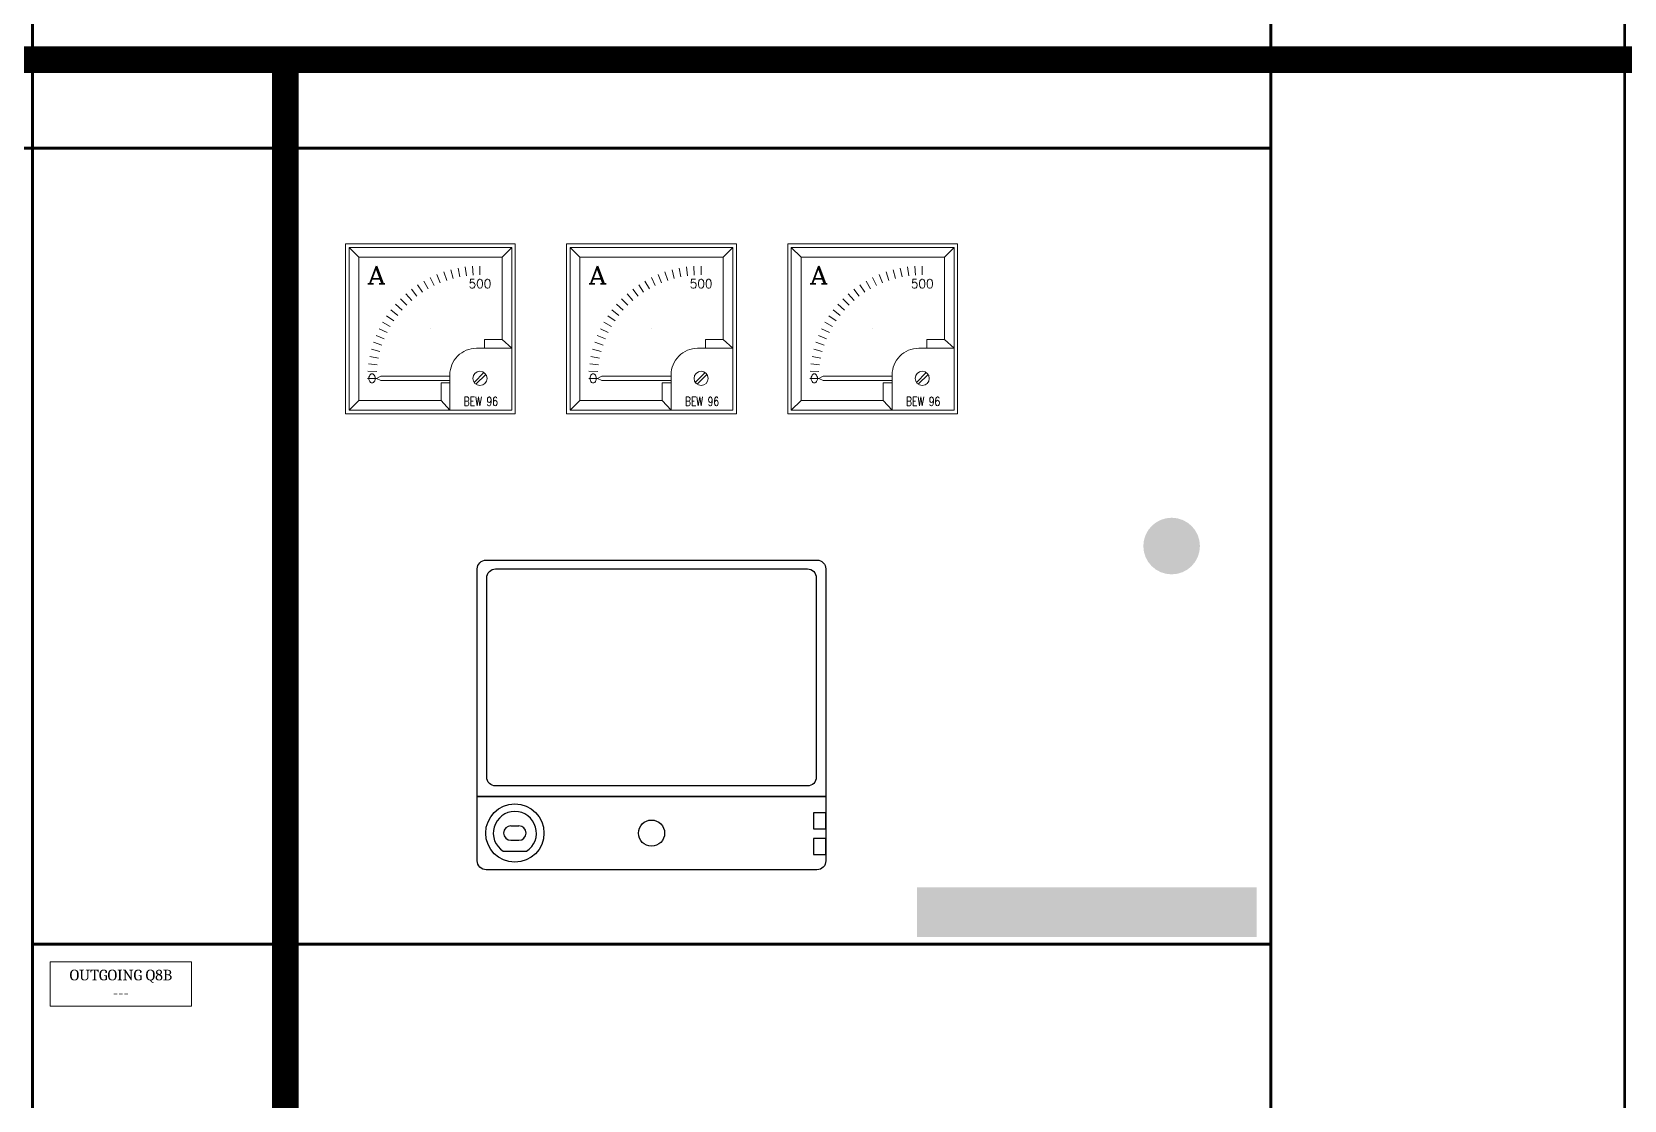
# Model space of a CAD drawing. Header units: millimetres. Extents: x -116965 to 323937, y 291661 to 566926.
# Drawn here: x -43432 to -42532, y 329601 to 330205 of the extents above; entities that cross this region are included whole.
import ezdxf
from ezdxf.enums import TextEntityAlignment as Align

# ---------------------------------------------------------------- set-up
doc = ezdxf.new("R2010")
doc.units = ezdxf.units.MM
doc.layers.get('0').update_dxf_attribs({"lineweight": 18})
doc.layers.add('C00-00-00', color=7, linetype='Continuous')
doc.layers.add('hw_Punch', color=3, linetype='Continuous', lineweight=9)
doc.styles.add('hw_Block', font='complex.shx', dxfattribs={"width": 0.75})
doc.styles.add('hw_Block.', font='Cambria.ttf')

# ---------------------------------------------------------------- blocks, each defined once
blk = doc.blocks.new('*U1765')
for p, q in [((-40.5, 40.5), (-46, 46)), ((40.5, 40.5), (46, 46)), ((2.13, 24.47), (-0.09, 28.95)), ((5.61, 26.05), (3.7, 30.67)), ((9.2, 27.4), (7.59, 32.13)), ((12.86, 28.51), (11.56, 33.34)), ((16.59, 29.38), (15.61, 34.28)), ((20.36, 30), (19.71, 34.96)), ((24.17, 30.37), (23.85, 35.36)), ((28, 30.5), (28, 35.5)), ((-10.57, 15.98), (-13.87, 19.74)), ((-7.61, 18.41), (-10.66, 22.38)), ((-4.5, 20.64), (-7.28, 24.8)), ((-1.25, 22.66), (-3.75, 26.99)), ((-18.41, 7.61), (-22.38, 10.66)), ((-15.98, 10.57), (-19.74, 13.87)), ((-13.37, 13.37), (-16.9, 16.9)), ((-24.47, -2.13), (-28.95, 0.09)), ((-22.66, 1.25), (-26.99, 3.75)), ((-20.64, 4.5), (-24.8, 7.28)), ((-27.4, -9.2), (-32.13, -7.59)), ((-26.05, -5.61), (-30.67, -3.7)), ((30.5, -11), (30.5, -6)), ((46, -11), (40.5, -6)), ((-29.38, -16.59), (-34.28, -15.61)), ((-28.51, -12.86), (-33.34, -11.56)), ((-30.37, -24.17), (-35.36, -23.85)), ((-30, -20.36), (-34.96, -19.71)), ((30.25, -24.69), (24.69, -30.25)), ((31.31, -25.75), (25.75, -31.31)), ((11, -30.5), (6, -30.5)), ((-40.5, -40.5), (-46, -46)), ((11, -46), (6, -40.5))]:
    blk.add_line(p, q)
at = {"color": 1}
for p, q in [((-30.5, -28), (-28.07, -26.75)), ((11, -26.75), (-28.07, -26.75)), ((-30.5, -28), (-35.5, -28)), ((-30.5, -28), (-35.5, -28)), ((-30.5, -28), (-28.07, -29.25)), ((11, -29.25), (-28.07, -29.25))]:
    blk.add_line(p, q, dxfattribs=at)
blk.add_lwpolyline([(-48, -48), (48, -48), (48, 48), (-48, 48)], close=True)
for points in [[(40.5, -6), (40.5, 40.5), (-40.5, 40.5), (-40.5, -40.5), (6, -40.5)], [(30.5, -6), (40.5, -6)], [(6, -40.5), (6, -30.5)]]:
    blk.add_lwpolyline(points)
blk.add_lwpolyline([(11, -46), (11, -26, -0.414214), (26, -11), (46, -11)], format="xyb")
blk.add_circle((28, -28), 4)
at = {"layer": 'Defpoints', "color": 5}
blk.add_line((0, 0), (0, 0), dxfattribs=at)
at = {"layer": 'hw_Punch'}
blk.add_lwpolyline([(-46, -46), (46, -46), (46, 46), (-46, 46)], close=True, dxfattribs=at)
at = {"style": 'hw_Block'}
for s, height, width, p in [('A', 10, 1.25, (-30.5, 30.5)), ('BEW 96', 5, 0.75, (28.5, -41))]:
    blk.add_text(s, height=height, dxfattribs=dict(at, width=width)).set_placement(p, align=Align.MIDDLE_CENTER)
blk.add_text('O', height=5, dxfattribs=at).set_placement((-33, -28), align=Align.MIDDLE_CENTER)
blk.add_attdef('MAX', text='', height=5, dxfattribs=at).set_placement((28, 25.5), align=Align.MIDDLE_CENTER)
blk = doc.blocks.new('QEQWEE')
at = {"lineweight": -3, "ltscale": 5}
for p, q in [((175305.23, 387555.14), (175309.78, 387555.14)), ((175300.93, 387540.77), (175314.09, 387540.77)), ((175305.23, 387546.97), (175309.78, 387546.97))]:
    blk.add_line(p, q, dxfattribs=at)
for points in [[(175291.28, 387705.36), (175478.28, 387705.36, -0.414214), (175483.28, 387700.36), (175483.28, 387571.75), (175286.28, 387571.75), (175286.28, 387700.36, -0.414214)], [(175296.66, 387700.36), (175472.89, 387700.36, -0.414214), (175477.89, 387695.36), (175477.89, 387582.69, -0.414214), (175472.89, 387577.69), (175296.66, 387577.69, -0.414214), (175291.66, 387582.69), (175291.66, 387695.36, -0.414214)], [(175286.28, 387571.75), (175483.28, 387571.75), (175483.28, 387535.36, -0.414214), (175478.28, 387530.36), (175291.28, 387530.36, -0.414214), (175286.28, 387535.36)]]:
    blk.add_lwpolyline(points, format="xyb", close=True, dxfattribs=at)
for points in [[(175483.28, 387562.45), (175476.35, 387562.45), (175476.35, 387553.39), (175483.28, 387553.39)], [(175483.28, 387547.96), (175476.35, 387547.96), (175476.35, 387538.9), (175483.28, 387538.9)]]:
    blk.add_lwpolyline(points, close=True, dxfattribs=at)
for centre, radius in [((175307.51, 387551.05), 16.46), ((175384.78, 387551.05), 7.38)]:
    blk.add_circle(centre, radius, dxfattribs=at)
for centre, radius, start, end in [((175307.51, 387551.05), 12.21, 302.60854, 237.39146), ((175305.23, 387551.05), 4.08, 90, 270), ((175309.78, 387551.05), 4.08, 270, 90)]:
    blk.add_arc(centre, radius, start, end, dxfattribs=at)
blk = doc.blocks.new('Load Outgoingx')
at = {"color": 0, "lineweight": 5, "ltscale": 0.7}
blk.add_lwpolyline([(10, -10), (10, -35), (90, -35), (90, -10)], close=True, dxfattribs=at)
at = {"color": 0, "lineweight": 5, "style": 'hw_Block.'}
for tag, p in [('LINE1', (50, -17.5)), ('LINE2', (50, -27.5))]:
    blk.add_attdef(tag, text='', height=6, dxfattribs=at).set_placement(p, align=Align.MIDDLE_CENTER)

msp = doc.modelspace()

# ---------------------------------------------------------------- hatches: boundary and pattern name
at = {"layer": 'C00-00-00'}
h = msp.add_hatch(color=256, dxfattribs=at)
edge = h.paths.add_edge_path()
edge.add_arc((-42788.106068, 329914.629518), 15.997765, 0, 360)
h = msp.add_hatch(color=256, dxfattribs=at)
h.dxf.hatch_style = 2
h.paths.add_polyline_path([(-42932.085968, 329721.656455), (-42740.112768, 329721.656455), (-42740.112768, 329693.660364), (-42932.085968, 329693.660364)])

# ---------------------------------------------------------------- linework, layer by layer
at = {"color": 1, "lineweight": -3, "ltscale": 5, "const_width": 15}
for points in [[(-46831.541593, 330189.584152), (-40932.337221, 330189.584152)], [(-43289.10406, 329447.592346), (-43289.10406, 330189.584152)]]:
    msp.add_lwpolyline(points, dxfattribs=at)
at = {"layer": 'C00-00-00', "lineweight": 211}
for points in [[(-44131.918468, 330439.556236), (-43432.016177, 330439.556236), (-43432.016177, 328239.863317), (-44131.918468, 328239.863317)], [(-43432.016177, 330439.556236), (-42732.113883, 330439.556236), (-42732.113883, 328239.863317), (-43432.016177, 328239.863317)]]:
    msp.add_lwpolyline(points, close=True, dxfattribs=at)
at = {"layer": 'C00-00-00', "lineweight": 100}
for points in [[(-44131.918468, 330339.570192), (-43432.016177, 330339.570192), (-43432.016177, 330139.598111), (-44131.918468, 330139.598111)], [(-43432.016177, 330339.570192), (-42732.113883, 330339.570192), (-42732.113883, 330139.598111), (-43432.016177, 330139.598111)], [(-42732.113883, 330339.570192), (-42532.141802, 330339.570192), (-42532.141802, 328339.849361), (-42732.113883, 328339.849361)], [(-44131.918468, 330139.598111), (-43432.016177, 330139.598111), (-43432.016177, 329539.681861), (-44131.918468, 329539.681861)], [(-43432.016177, 330139.598111), (-42732.113883, 330139.598111), (-42732.113883, 329689.660924), (-43432.016177, 329689.660924)], [(-43432.016177, 329689.660924), (-42732.113883, 329689.660924), (-42732.113883, 329089.744674), (-43432.016177, 329089.744674)]]:
    msp.add_lwpolyline(points, close=True, dxfattribs=at)

# ---------------------------------------------------------------- block references
for p in [(-43207.065028, 330037.390106), (-43082.065028, 330037.390106), (-42957.065028, 330037.390106)]:
    msp.add_blockref('*U1765', p).add_auto_attribs({'MAX': '500'})
at = {"lineweight": -3}
msp.add_blockref('QEQWEE', (-218466.842084, -57798.663838), dxfattribs=at)
msp.add_blockref('Load Outgoingx', (-43432.016177, 329689.660924), dxfattribs=at).add_auto_attribs({'LINE2': '---', 'LINE1': 'OUTGOING Q8B'})

doc.saveas('drawing.dxf')
